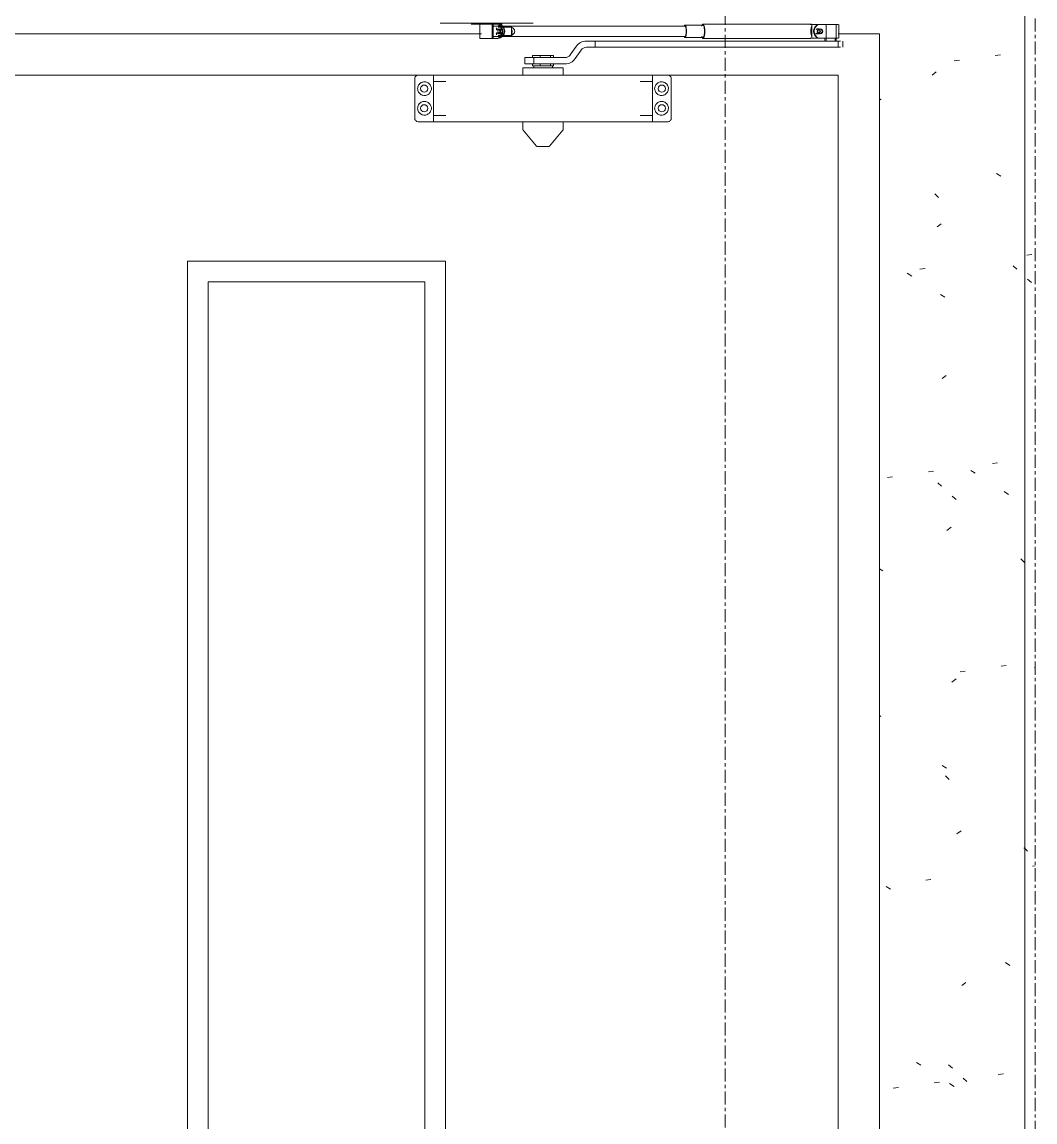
# Model space of a CAD drawing. Header units: millimetres. Extents: x 1240 to 198004, y -7796 to 35300.
# Drawn here: x 161784 to 162764, y 23747 to 24811 of the extents above; entities that cross this region are included whole.
import ezdxf

# ---------------------------------------------------------------- set-up
doc = ezdxf.new("R2010")
doc.units = ezdxf.units.MM
doc.linetypes.add('Grid Line', pattern=[22.225, 12.7, -3.175, 3.175, -3.175])
for name, color, linetype, lineweight in [('A-DOOR', 31, 'Continuous', 9), ('A-DOOR-FRAM', 31, 'Continuous', 9), ('A-WALL-PATT-4', 111, 'Continuous', 9), ('I-WALL', 2, 'Continuous', 9), ('S-GRID-1', 1, 'Grid Line', 9)]:
    doc.layers.add(name, color=color, linetype=linetype, lineweight=lineweight)
pattern_1 = [(37.5, (196301.1, 0), (-4.79953, 146.8239), [5.029, -110.795, 5.029, -124.511, -123.825]), (37.5, (196301.1, 0), (-4.79953, 146.8239), [-245.364, 5.029, -118.796]), (7.5, (196301.1, 0), (134.8574, 215.0472), [5.029, -57.455, 5.029, -99.365, -40.005]), (7.5, (196301.1, 0), (134.8574, 215.0472), [-166.878, 5.029, -34.976]), (327.5, (196207.37, 0), (237.29776, 0.4316), [5.029, -33.071, 5.029, -132.131, -179.07]), (327.5, (196207.37, 0), (237.29776, 0.4316), [-175.26, 5.029, -174.041]), (317.5, (196207.37, 0), (229.0671, 66.8792), [5.029, -14.021, 5.029, -84.887, -102.87]), (317.5, (196207.37, 0), (229.0671, 66.8792), [-108.966, 5.029, -97.841])]

# ---------------------------------------------------------------- blocks, each defined once
blk = doc.blocks.new('FD_07 - FD_07-1700x2200-CỬA ĐI 2 CÁNH-V495-TKCS_MẶT ĐỨNG NỘI KHU 2')
at = {"layer": 'A-DOOR'}
h = blk.add_hatch(dxfattribs=at)
h.set_pattern_fill('FP_43', color=256, style=0, pattern_type=2)
h.set_pattern_definition([(63.435, (1790.26, 104.33), (-0.001, 1524.001), [532.463, -2875.304]), (63.435, (266.26, 104.33), (-0.001, 1524.001), [532.463, -2875.304]), (63.435, (2519.8, 398.8), (-0.001, 1524.001), [532.463, -2875.304]), (63.435, (995.8, 398.8), (-0.001, 1524.001), [532.463, -2875.304]), (63.435, (2409.4, 294.83), (-0.001, 1524.001), [532.463, -2875.304]), (63.435, (885.4, 294.83), (-0.001, 1524.001), [532.463, -2875.304]), (63.435, (2296.8, 890.1), (-0.001, 1524.001), [258.8, -3148.965]), (63.435, (772.8, 890.1), (-0.001, 1524.001), [258.8, -3148.965]), (63.435, (2223.2, 797.95), (-0.001, 1524.001), [532.463, -2875.304]), (63.435, (699.2, 797.95), (-0.001, 1524.001), [532.463, -2875.304]), (63.435, (2236.2, 864.1), (-0.001, 1524.001), [532.463, -2875.304]), (63.435, (712.2, 864.1), (-0.001, 1524.001), [532.463, -2875.304]), (63.435, (1621.35, 573.94), (-0.001, 1524.001), [532.463, -2875.304]), (63.435, (97.35, 573.94), (-0.001, 1524.001), [532.463, -2875.304]), (63.435, (1634.34, 651.9), (-0.001, 1524.001), [532.463, -2875.304]), (63.435, (110.34, 651.9), (-0.001, 1524.001), [532.463, -2875.304]), (63.435, (1637.84, 708.1), (-0.001, 1524.001), [532.463, -2875.304]), (63.435, (113.84, 708.1), (-0.001, 1524.001), [532.463, -2875.304])])
h.paths.add_polyline_path([(-34337.4, 22800), (-34127.4, 22800), (-34127.4, 24560), (-34337.4, 24560), (-34337.4, 23010)])
for p, q in [((-34112.8, 24810.5), (-34112.4, 24810.5)), ((-34112.4, 24810.5), (-34093.1, 24810.5)), ((-34093.1, 24810.5), (-34092.8, 24810.5)), ((-34092.7, 24810.5), (-34087.5, 24810.5)), ((-34087.5, 24810.5), (-34086.4, 24810.5)), ((-34086.4, 24810.5), (-34069.9, 24810.5)), ((-34080.8, 24809.5), (-34082.8, 24809.5)), ((-34082.8, 24809.5), (-34080.8, 24809.5)), ((-34073.4, 24809.5), (-34080.8, 24809.5)), ((-34074.3, 24809.5), (-34074.3, 24795.5)), ((-34073.7, 24809.5), (-34074, 24809.5)), ((-34074, 24809.5), (-34062.5, 24809.5)), ((-34072.8, 24810.5), (-34072.8, 24809.5)), ((-34067.8, 24810.5), (-34070.3, 24810.5)), ((-34070.3, 24810.5), (-34067.8, 24810.5)), ((-34067.8, 24810.5), (-34070.3, 24810.5)), ((-34070.3, 24810.5), (-34067.8, 24810.5)), ((-34069.9, 24810.5), (-34065.7, 24810.5)), ((-34069.9, 24810.5), (-34065.7, 24810.5)), ((-34067.8, 24810.5), (-34065.3, 24810.5)), ((-34065.3, 24810.5), (-34067.8, 24810.5)), ((-34067.8, 24810.5), (-34065.3, 24810.5)), ((-34065.3, 24810.5), (-34067.8, 24810.5)), ((-34065.7, 24810.5), (-34049.2, 24810.5)), ((-34062.8, 24809.5), (-34062.8, 24810.5)), ((-34062.5, 24809.5), (-34056.9, 24809.5)), ((-34062.5, 24809.5), (-34062.5, 24795.5)), ((-33875.8, 24807.5), (-34062.2, 24807.5)), ((-34061.3, 24795.5), (-34061.3, 24809.5)), ((-34058.2, 24805.8), (-34058.2, 24803.9)), ((-34058.2, 24801), (-34058.2, 24799.2)), ((-34054.8, 24809.5), (-34056.9, 24809.5)), ((-34056.6, 24806.5), (-34051.8, 24806.5)), ((-34053.4, 24806.5), (-34056.6, 24806.5)), ((-34052.8, 24809.5), (-34054.8, 24809.5)), ((-34054.8, 24809.5), (-34052.8, 24809.5)), ((-34052.2, 24806.5), (-34053.4, 24806.5)), ((-34051.8, 24806.5), (-34050.6, 24806.5)), ((-34050.6, 24806.5), (-34043.7, 24806.5)), ((-34049.2, 24810.5), (-34048, 24810.5)), ((-34048, 24810.5), (-34042.8, 24810.5)), ((-34043.7, 24798.5), (-34043.7, 24806.5)), ((-34042.8, 24810.5), (-34042.4, 24810.5)), ((-34042.4, 24810.5), (-34023.2, 24810.5)), ((-34023.2, 24810.5), (-34022.8, 24810.5)), ((-33858.4, 24808.5), (-33875.8, 24808.5)), ((-33753.8, 24809.5), (-33858.4, 24809.5)), ((-33754.6, 24809), (-33752.9, 24809)), ((-33752.9, 24809), (-33746.1, 24809)), ((-33752.9, 24809), (-33752.9, 24796)), ((-33752.9, 24796.4), (-33752.9, 24808.6)), ((-33752.9, 24808.6), (-33752.9, 24796.4)), ((-33746.6, 24809), (-33746.1, 24809)), ((-33746.1, 24809), (-33739, 24809)), ((-33739, 24809), (-33727.4, 24809)), ((-33739, 24809), (-33739, 24796)), ((-33729.3, 24793), (-33729.3, 24809)), ((-33726.8, 24796), (-33726.8, 24809)), ((-34074, 24795.5), (-34074.3, 24795.5)), ((-34074.3, 24795.5), (-34072.6, 24795.5)), ((-34062.5, 24795.5), (-34074, 24795.5)), ((-34056.9, 24795.5), (-34062.5, 24795.5)), ((-34062.2, 24797.5), (-33875.8, 24797.5)), ((-34056.6, 24798.5), (-34053.4, 24798.5)), ((-34051.8, 24798.5), (-34056.6, 24798.5)), ((-34053.4, 24798.5), (-34052.2, 24798.5)), ((-34050.6, 24798.5), (-34051.8, 24798.5)), ((-34043.7, 24798.5), (-34050.6, 24798.5)), ((-33971.2, 24793), (-33971.2, 24793)), ((-33962.8, 24793), (-33971.2, 24793)), ((-33962.8, 24787), (-33962.8, 24793)), ((-33962.8, 24793), (-33727.4, 24793)), ((-33875.8, 24796.5), (-33858.4, 24796.5)), ((-33858.4, 24795.5), (-33753.8, 24795.5)), ((-33752.9, 24796), (-33754.6, 24796)), ((-33746.1, 24796), (-33752.9, 24796)), ((-33746.1, 24796), (-33746.6, 24796)), ((-33739, 24796), (-33746.1, 24796)), ((-33740.3, 24796), (-33740.3, 24793)), ((-33739.1, 24796.2), (-33739.1, 24793)), ((-33727.4, 24796), (-33739, 24796)), ((-33730.5, 24793), (-33730.5, 24796)), ((-33727.4, 24793), (-33725.2, 24793)), ((-33727.4, 24793), (-33727.4, 24787)), ((-33722.8, 24787), (-33722.8, 24793)), ((-34023.2, 24779), (-34015.8, 24779)), ((-34023.2, 24779), (-34023.2, 24777)), ((-34015.8, 24779), (-34005.8, 24779)), ((-34015.8, 24779), (-34015.8, 24777)), ((-34005.8, 24779), (-34003.1, 24779)), ((-34005.8, 24779), (-34005.8, 24777)), ((-34003.1, 24777), (-34003.1, 24779)), ((-33981, 24787.9), (-33986.8, 24779.6)), ((-33981.9, 24776.1), (-33976.1, 24784.4)), ((-33971.2, 24787), (-33962.8, 24787)), ((-33727.4, 24787), (-33962.8, 24787)), ((-33725.2, 24787), (-33727.4, 24787)), ((-34030.6, 24777), (-34030.6, 24771)), ((-34028.4, 24777), (-34030.6, 24777)), ((-34030.6, 24777), (-34022.1, 24777)), ((-34022.1, 24771), (-34030.6, 24771)), ((-34030.6, 24771), (-34028.4, 24771)), ((-34023.2, 24771), (-34023.2, 24769)), ((-34019.5, 24769), (-34023.2, 24769)), ((-33991.8, 24777), (-34022.1, 24777)), ((-34022.1, 24777), (-34022.1, 24771)), ((-34022.1, 24771), (-33991.8, 24771)), ((-34022.1, 24769), (-34022.1, 24767.1)), ((-34021.8, 24769), (-34022.1, 24769)), ((-34022.1, 24769), (-34021.8, 24769)), ((-34020.9, 24769), (-34021.8, 24769)), ((-34021.8, 24769), (-34020.9, 24769)), ((-34010.8, 24769), (-34019.5, 24769)), ((-34019.5, 24769), (-34015.5, 24769)), ((-34015.8, 24769), (-34019.5, 24769)), ((-34015.8, 24771), (-34015.8, 24769)), ((-34010.8, 24769), (-34015.8, 24769)), ((-34015.5, 24769), (-34006.8, 24769)), ((-34004.4, 24769), (-34010.8, 24769)), ((-34005.8, 24769), (-34010.8, 24769)), ((-34006.8, 24769), (-34004.5, 24769)), ((-34005.8, 24771), (-34005.8, 24769)), ((-34004.4, 24769), (-34005.8, 24769)), ((-34004.5, 24769), (-34004.1, 24769)), ((-34004.1, 24769), (-34004.4, 24769)), ((-34003.1, 24769), (-34004.4, 24769)), ((-34004.1, 24767.1), (-34004.1, 24769)), ((-34003.1, 24769), (-34003.1, 24771)), ((-34134.1, 24760), (-34537.4, 24760)), ((-34134.1, 24760), (-34121.9, 24760)), ((-34119.1, 24760), (-34121.9, 24760)), ((-34121.9, 24760), (-34119.9, 24760)), ((-34119.5, 24760), (-34119.2, 24760)), ((-33907.1, 24760), (-34119.1, 24760)), ((-34119.1, 24760), (-34119.1, 24759.7)), ((-34119.1, 24759.7), (-34119.1, 24751.1)), ((-34032.7, 24767), (-34032.7, 24760)), ((-34032, 24767), (-34032.7, 24767)), ((-34032.7, 24767), (-34032, 24767)), ((-34032, 24767), (-33993.6, 24767)), ((-33993.6, 24767), (-33994.3, 24767)), ((-33993.6, 24760), (-33993.6, 24767)), ((-33904.4, 24760), (-33907.1, 24760)), ((-33907.1, 24760), (-33906.8, 24760)), ((-33907.1, 24759.7), (-33907.1, 24760)), ((-33907.1, 24751.1), (-33907.1, 24759.7)), ((-33906.4, 24760), (-33904.4, 24760)), ((-33904.4, 24760), (-33892.1, 24760)), ((-33727.4, 24760), (-33892.1, 24760)), ((-33727.4, 22600), (-33727.4, 24760)), ((-34137.1, 24718), (-34137.1, 24757)), ((-34107.1, 24754), (-34119.1, 24754)), ((-34119.1, 24751.1), (-34119.1, 24749.3)), ((-34119.1, 24749.3), (-34119.1, 24725.7)), ((-33907.1, 24754), (-33919.1, 24754)), ((-33907.1, 24749.3), (-33907.1, 24751.1)), ((-33907.1, 24725.7), (-33907.1, 24749.3)), ((-33889.1, 24757), (-33889.1, 24718)), ((-34119.1, 24725.7), (-34119.1, 24723.9)), ((-33907.1, 24723.9), (-33907.1, 24725.7)), ((-34121.9, 24715), (-34134.1, 24715)), ((-34119.9, 24715), (-34121.9, 24715)), ((-34119.2, 24715), (-34119.5, 24715)), ((-34119.1, 24723.9), (-34119.1, 24715.3)), ((-34119.1, 24721), (-34107.1, 24721)), ((-34119.1, 24715.3), (-34119.1, 24715)), ((-34119.1, 24715), (-33907.1, 24715)), ((-34032.6, 24715), (-34032.6, 24707.4)), ((-33993.6, 24707.4), (-33993.6, 24715)), ((-33919.1, 24721), (-33907.1, 24721)), ((-33907.1, 24715.3), (-33907.1, 24723.9)), ((-33907.1, 24715), (-33907.1, 24715.3)), ((-33906.8, 24715), (-33907.1, 24715)), ((-33904.4, 24715), (-33906.4, 24715)), ((-33892.1, 24715), (-33904.4, 24715)), ((-34032.4, 24706.7), (-34019.4, 24691.3)), ((-34006.9, 24691.3), (-33993.9, 24706.7)), ((-34013.1, 24691), (-34013.1, 24691)), ((-34013.1, 24691), (-34013.1, 24691)), ((-34357.4, 24580), (-34107.4, 24580)), ((-34357.4, 24580), (-34357.4, 22780)), ((-34107.4, 24580), (-34107.4, 22780)), ((-34337.4, 24560), (-34337.4, 22800)), ((-34127.4, 24560), (-34337.4, 24560)), ((-34127.4, 22800), (-34127.4, 24560))]:
    blk.add_line(p, q, dxfattribs=at)
at = {"layer": 'A-DOOR', "flags": 128}
for points in [[(-34043.7, 24806.5), (-34042.8, 24806), (-34042, 24805.4), (-34041.3, 24804.7), (-34040.8, 24804), (-34040.6, 24803.3), (-34040.5, 24802.5)], [(-34040.5, 24802.5), (-34040.6, 24801.7), (-34040.8, 24801), (-34041.3, 24800.3), (-34042, 24799.6), (-34042.8, 24799), (-34043.7, 24798.5)], [(-34043.1, 24802.5), (-34043.1, 24803.3), (-34043.3, 24804), (-34043.6, 24804.7)], [(-34043.6, 24800.3), (-34043.3, 24801), (-34043.1, 24801.7), (-34043.1, 24802.5)], [(-34134.1, 24760), (-34134.8, 24759.9), (-34135.4, 24759.7), (-34136, 24759.3), (-34136.5, 24758.9), (-34136.8, 24758.3), (-34137.1, 24757.7), (-34137.1, 24757)], [(-33889.1, 24757), (-33889.2, 24757.7), (-33889.4, 24758.3), (-33889.8, 24758.9), (-33890.3, 24759.3), (-33890.8, 24759.7), (-33891.5, 24759.9), (-33892.1, 24760)], [(-34137.1, 24718), (-34137.1, 24717.3), (-34136.8, 24716.7), (-34136.5, 24716.1), (-34136, 24715.7), (-34135.4, 24715.3), (-34134.8, 24715.1), (-34134.1, 24715)], [(-33892.1, 24715), (-33891.5, 24715.1), (-33890.8, 24715.3), (-33890.3, 24715.7), (-33889.8, 24716.1), (-33889.4, 24716.7), (-33889.2, 24717.3), (-33889.1, 24718)], [(-34032.4, 24706.7), (-34032.4, 24706.7), (-34032.4, 24706.8), (-34032.5, 24706.8), (-34032.5, 24706.8), (-34032.5, 24706.9), (-34032.5, 24706.9), (-34032.5, 24707), (-34032.6, 24707), (-34032.6, 24707), (-34032.6, 24707.1), (-34032.6, 24707.1), (-34032.6, 24707.2), (-34032.6, 24707.2), (-34032.6, 24707.3), (-34032.6, 24707.3), (-34032.6, 24707.3), (-34032.6, 24707.4), (-34032.6, 24707.4)], [(-33993.6, 24707.4), (-33993.6, 24707.4), (-33993.6, 24707.3), (-33993.7, 24707.3), (-33993.7, 24707.2), (-33993.7, 24707.2), (-33993.7, 24707.1), (-33993.7, 24707.1), (-33993.7, 24707.1), (-33993.7, 24707), (-33993.7, 24707), (-33993.8, 24706.9), (-33993.8, 24706.9), (-33993.8, 24706.9), (-33993.8, 24706.8), (-33993.8, 24706.8), (-33993.9, 24706.7), (-33993.9, 24706.7), (-33993.9, 24706.7)], [(-34018.7, 24691), (-34018.8, 24691), (-34018.8, 24691), (-34018.8, 24691), (-34018.9, 24691), (-34018.9, 24691), (-34018.9, 24691), (-34019, 24691), (-34019, 24691), (-34019, 24691.1), (-34019.1, 24691.1), (-34019.1, 24691.1), (-34019.1, 24691.1), (-34019.2, 24691.1), (-34019.2, 24691.1), (-34019.2, 24691.2), (-34019.3, 24691.2), (-34019.3, 24691.2), (-34019.3, 24691.2), (-34019.3, 24691.3), (-34019.4, 24691.3), (-34019.4, 24691.3), (-34019.4, 24691.3)], [(-34013.1, 24691), (-34013.4, 24691), (-34013.6, 24691), (-34013.8, 24691), (-34014, 24691), (-34014.3, 24691), (-34014.5, 24691), (-34014.7, 24691), (-34014.9, 24691), (-34015.1, 24691), (-34015.3, 24691), (-34015.5, 24691), (-34015.7, 24691), (-34015.9, 24691), (-34016.1, 24691), (-34016.3, 24691), (-34016.5, 24691), (-34016.6, 24691), (-34016.8, 24691), (-34017, 24691), (-34017.1, 24691), (-34017.3, 24691), (-34017.4, 24691), (-34017.6, 24691), (-34017.7, 24691), (-34017.8, 24691), (-34018, 24691), (-34018.1, 24691), (-34018.2, 24691), (-34018.3, 24691), (-34018.3, 24691), (-34018.4, 24691), (-34018.5, 24691), (-34018.5, 24691), (-34018.6, 24691), (-34018.6, 24691), (-34018.7, 24691), (-34018.7, 24691), (-34018.7, 24691), (-34018.7, 24691)], [(-34018.7, 24691), (-34018.7, 24691), (-34018.7, 24691), (-34018.7, 24691), (-34018.6, 24691), (-34018.6, 24691), (-34018.6, 24691), (-34018.5, 24691), (-34018.4, 24691), (-34018.4, 24691), (-34018.3, 24691), (-34018.2, 24691), (-34018.1, 24691), (-34018, 24691), (-34017.9, 24691), (-34017.7, 24691), (-34017.6, 24691), (-34017.5, 24691), (-34017.3, 24691), (-34017.2, 24691), (-34017, 24691), (-34016.9, 24691), (-34016.7, 24691), (-34016.5, 24691), (-34016.3, 24691), (-34016.2, 24691), (-34016, 24691), (-34015.8, 24691), (-34015.6, 24691), (-34015.4, 24691), (-34015.2, 24691), (-34015, 24691), (-34014.7, 24691), (-34014.5, 24691), (-34014.3, 24691), (-34014.1, 24691), (-34013.9, 24691), (-34013.6, 24691), (-34013.4, 24691), (-34013.2, 24691), (-34013.1, 24691)], [(-34013.1, 24691), (-34012.9, 24691), (-34012.7, 24691), (-34012.5, 24691), (-34012.3, 24691), (-34012, 24691), (-34011.8, 24691), (-34011.6, 24691), (-34011.4, 24691), (-34011.2, 24691), (-34011, 24691), (-34010.8, 24691), (-34010.6, 24691), (-34010.4, 24691), (-34010.2, 24691), (-34010, 24691), (-34009.8, 24691), (-34009.6, 24691), (-34009.5, 24691), (-34009.3, 24691), (-34009.1, 24691), (-34009, 24691), (-34008.8, 24691), (-34008.7, 24691), (-34008.6, 24691), (-34008.5, 24691), (-34008.3, 24691), (-34008.2, 24691), (-34008.1, 24691), (-34008, 24691), (-34007.9, 24691), (-34007.9, 24691), (-34007.8, 24691), (-34007.7, 24691), (-34007.7, 24691), (-34007.7, 24691), (-34007.6, 24691), (-34007.6, 24691), (-34007.6, 24691), (-34007.6, 24691)], [(-34007.6, 24691), (-34007.6, 24691), (-34007.6, 24691), (-34007.6, 24691), (-34007.6, 24691), (-34007.7, 24691), (-34007.7, 24691), (-34007.8, 24691), (-34007.9, 24691), (-34007.9, 24691), (-34008, 24691), (-34008.1, 24691), (-34008.2, 24691), (-34008.3, 24691), (-34008.4, 24691), (-34008.5, 24691), (-34008.7, 24691), (-34008.8, 24691), (-34009, 24691), (-34009.1, 24691), (-34009.3, 24691), (-34009.4, 24691), (-34009.6, 24691), (-34009.8, 24691), (-34009.9, 24691), (-34010.1, 24691), (-34010.3, 24691), (-34010.5, 24691), (-34010.7, 24691), (-34010.9, 24691), (-34011.1, 24691), (-34011.3, 24691), (-34011.5, 24691), (-34011.8, 24691), (-34012, 24691), (-34012.2, 24691), (-34012.4, 24691), (-34012.6, 24691), (-34012.9, 24691), (-34013.1, 24691), (-34013.1, 24691)], [(-34006.9, 24691.3), (-34006.9, 24691.3), (-34006.9, 24691.3), (-34006.9, 24691.2), (-34007, 24691.2), (-34007, 24691.2), (-34007, 24691.2), (-34007.1, 24691.2), (-34007.1, 24691.1), (-34007.1, 24691.1), (-34007.2, 24691.1), (-34007.2, 24691.1), (-34007.2, 24691.1), (-34007.3, 24691.1), (-34007.3, 24691), (-34007.3, 24691), (-34007.4, 24691), (-34007.4, 24691), (-34007.4, 24691), (-34007.5, 24691), (-34007.5, 24691), (-34007.5, 24691), (-34007.6, 24691)]]:
    blk.add_lwpolyline(points, dxfattribs=at)
at = {"layer": 'A-DOOR'}
for centre, start, end in [((-34128.1, 24747), 0, 180), ((-34128.1, 24747), 180, 0), ((-33898.1, 24747), 0, 180), ((-33898.1, 24747), 180, 0), ((-34128.1, 24728), 0, 180), ((-34128.1, 24728), 180, 0), ((-33898.1, 24728), 0, 180), ((-33898.1, 24728), 180, 0)]:
    blk.add_arc(centre, 3.5, start, end, dxfattribs=at)
for centre, major_axis, ratio, start_param, end_param in [((-34057.3, 24802.5), (0, 2.5), 0.965835, 0.261799, 0.523599), ((-34057.3, 24802.5), (0, 2.5), 0.965835, 2.617994, 2.879793), ((-34056.7, 24802.5), (0, 2.5), 0.965835, 0.261799, 0.523599), ((-34056.7, 24802.5), (0, 2.5), 0.965835, 0.261799, 0.523599), ((-34056.7, 24802.5), (0, 2.5), 0.965835, 2.617994, 2.879793), ((-34056.7, 24802.5), (0, 2.5), 0.965835, 2.617994, 2.879793), ((-34059, 24802.5), (0, 5), 0.259156, 4.942493, 5.172597), ((-34059, 24802.5), (0, 5), 0.259156, 4.252181, 4.482285), ((-34055.2, 24802.5), (0, 2.5), 0.965835, 0.785398, 1.047198), ((-34055.2, 24802.5), (0, 2.5), 0.965835, 0.785398, 1.047198), ((-34055.2, 24802.5), (0, 2.5), 0.965835, 2.094395, 2.356194), ((-34055.2, 24802.5), (0, 2.5), 0.965835, 2.094395, 2.356194), ((-34054.6, 24802.5), (0, 2.5), 0.965835, 4.712389, 7.853982), ((-34054.6, 24802.5), (0, 2.5), 0.965835, 1.570796, 4.712389), ((-34056.9, 24802.5), (0, 7), 0.965835, 4.712389, 6.283185), ((-34056.9, 24802.5), (0, 7), 0.965835, 3.141593, 4.712389), ((-34055.2, 24802.5), (0, 2.5), 0.965835, 4.712389, 6.806784), ((-34055.2, 24802.5), (0, 2.5), 0.965835, 4.712389, 6.806784), ((-34055.2, 24802.5), (0, 2.5), 0.965835, 2.617994, 4.712389), ((-34055.2, 24802.5), (0, 2.5), 0.965835, 2.617994, 4.712389), ((-34059.5, 24802.5), (0, 7), 0.965835, 4.712389, 5.759587), ((-34056.7, 24802.5), (0, 2.5), 0.965835, 4.712389, 6.021386), ((-34056.7, 24802.5), (0, 2.5), 0.965835, 4.712389, 6.021386), ((-34057.3, 24802.5), (0, 2.5), 0.965835, 4.712389, 5.759587), ((-34056.7, 24802.5), (0, 2.5), 0.965835, 3.403392, 4.712389), ((-34059.5, 24802.5), (0, 7), 0.965835, 3.665191, 4.712389), ((-34057.3, 24802.5), (0, 2.5), 0.965835, 3.665191, 4.712389), ((-34056.7, 24802.5), (0, 2.5), 0.965835, 3.403392, 4.712389), ((-34057.4, 24802.5), (0, 7), 0.965835, 4.712389, 6.021386), ((-34058.9, 24802.5), (0, 7), 0.965835, 4.974188, 5.759587), ((-34057.4, 24802.5), (0, 7), 0.965835, 3.403392, 4.712389), ((-34058.9, 24802.5), (0, 7), 0.965835, 3.665191, 4.45059), ((-33875.8, 24802.5), (0, 6), 0.259156, 4.712389, 6.806784), ((-33875.8, 24802.5), (0, 6), 0.259156, 2.617994, 4.712389), ((-33875.8, 24802.5), (0, 5), 0.259156, 4.712389, 6.283185), ((-33875.8, 24802.5), (0, 5), 0.259156, 3.141593, 4.712389), ((-33858.4, 24802.5), (0, 7), 0.259156, 4.712389, 7.068583), ((-33858.4, 24802.5), (0, 7), 0.259156, 2.356194, 4.712389), ((-33858.4, 24802.5), (0, 6), 0.259156, 4.712389, 6.806784), ((-33858.4, 24802.5), (0, 6), 0.259156, 2.617994, 4.712389), ((-33753.8, 24802.5), (0, 7), 0.259156, 5.776005, 6.283185), ((-33744.7, 24802.5), (0, 6.79), 0.965835, 0.291061, 1.570796), ((-33744.7, 24802.5), (0, 6.79), 0.965835, 1.570796, 2.850532), ((-33744.2, 24802.5), (0, 6.79), 0.965835, 0.291061, 1.570796), ((-33744.2, 24802.5), (0, 6.79), 0.965835, 1.570796, 2.850532), ((-33747.2, 24802.5), (0, 2.5), 0.965835, 4.712389, 7.068583), ((-33747.1, 24802.5), (0, 2.5), 0.965835, 4.712389, 7.068583), ((-33747.7, 24802.5), (0, 2.5), 0.965835, 4.712389, 6.806784), ((-33747.2, 24802.5), (0, 2.5), 0.965835, 2.356194, 4.712389), ((-33747.7, 24802.5), (0, 2.5), 0.965835, 2.617994, 4.712389), ((-33747.1, 24802.5), (0, 2.5), 0.965835, 2.356194, 4.712389), ((-33745.4, 24802.5), (0, 2.5), 0.965835, 4.712389, 7.853982), ((-33745.4, 24802.5), (0, 2.5), 0.965835, 4.712389, 7.853982), ((-33745.4, 24802.5), (0, 2.5), 0.965835, 1.570796, 4.712389), ((-33745.4, 24802.5), (0, 2.5), 0.965835, 1.570796, 4.712389), ((-33744.8, 24802.5), (0, 2.5), 0.965835, 4.712389, 7.853982), ((-33744.8, 24802.5), (0, 2.5), 0.965835, 1.570796, 4.712389), ((-33971.2, 24781), (0, 12), 1, 0, 0.959931), ((-33753.8, 24802.5), (0, 7), 0.259156, 3.141593, 3.648773), ((-33991.8, 24783), (0, 6), 1, 3.141593, 4.101524), ((-33971.2, 24781), (0, 6), 1, 0, 0.959931), ((-33991.8, 24783), (0, 12), 1, 3.141593, 4.101524)]:
    blk.add_ellipse(centre, major_axis=major_axis, ratio=ratio, start_param=start_param, end_param=end_param, dxfattribs=at)
for points, knots in [([(-33754, 24802.5), (-33754, 24802.8), (-33754, 24803.2), (-33753.9, 24803.7), (-33753.9, 24804), (-33753.8, 24804.4), (-33753.7, 24804.8), (-33753.7, 24805), (-33753.6, 24805.3), (-33753.6, 24805.4), (-33753.5, 24805.6), (-33753.5, 24805.8), (-33753.4, 24806.1), (-33753.3, 24806.3), (-33753.3, 24806.5), (-33753.2, 24806.7), (-33753.2, 24806.8), (-33753.2, 24807), (-33753.1, 24807.3), (-33753, 24807.5), (-33753, 24807.8), (-33752.9, 24808.2), (-33752.9, 24808.5), (-33752.9, 24808.6)], [0, 0, 0, 0, 0.1, 0.15, 0.2, 0.25, 0.3, 0.35, 0.375, 0.4, 0.425, 0.45, 0.5, 0.55, 0.575, 0.6, 0.625, 0.65, 0.7, 0.75, 0.8, 0.9, 1, 1, 1, 1]), ([(-33752.9, 24796.4), (-33752.9, 24796.5), (-33752.9, 24796.8), (-33753, 24797.2), (-33753, 24797.5), (-33753.1, 24797.7), (-33753.2, 24798), (-33753.2, 24798.2), (-33753.2, 24798.3), (-33753.3, 24798.5), (-33753.3, 24798.7), (-33753.4, 24798.9), (-33753.5, 24799.2), (-33753.5, 24799.4), (-33753.6, 24799.6), (-33753.6, 24799.7), (-33753.7, 24800), (-33753.7, 24800.2), (-33753.8, 24800.6), (-33753.9, 24801), (-33753.9, 24801.3), (-33754, 24801.8), (-33754, 24802.2), (-33754, 24802.5)], [0, 0, 0, 0, 0.1, 0.2, 0.25, 0.3, 0.35, 0.375, 0.4, 0.425, 0.45, 0.5, 0.55, 0.575, 0.6, 0.625, 0.65, 0.7, 0.75, 0.8, 0.85, 0.9, 1, 1, 1, 1]), ([(-34134.5, 24747), (-34134.5, 24748.2), (-34134, 24750), (-34132.5, 24751.9), (-34131, 24752.9), (-34129.4, 24753.5), (-34127.6, 24753.7), (-34125.8, 24753.4), (-34124.2, 24752.6), (-34122.8, 24751.4), (-34122.2, 24750.4), (-34121.9, 24749.9)], [0, 0, 0, 0, 0.2, 0.3, 0.4, 0.5, 0.6, 0.7, 0.8, 0.9, 1, 1, 1, 1]), ([(-34121.9, 24744.1), (-34122.4, 24743), (-34123.6, 24741.7), (-34125.8, 24740.6), (-34127.6, 24740.3), (-34129.4, 24740.5), (-34131, 24741.1), (-34132.5, 24742.1), (-34133.6, 24743.5), (-34134.4, 24745.2), (-34134.5, 24746.4), (-34134.5, 24747)], [0, 0, 0, 0, 0.2, 0.3, 0.4, 0.5, 0.6, 0.7, 0.8, 0.9, 1, 1, 1, 1]), ([(-33904.4, 24749.9), (-33903.9, 24751), (-33902.7, 24752.3), (-33900.5, 24753.4), (-33898.7, 24753.7), (-33896.9, 24753.5), (-33895.2, 24752.9), (-33893.8, 24751.9), (-33892.7, 24750.5), (-33891.9, 24748.8), (-33891.8, 24747.6), (-33891.8, 24747)], [0, 0, 0, 0, 0.2, 0.3, 0.4, 0.5, 0.6, 0.7, 0.8, 0.9, 1, 1, 1, 1]), ([(-33891.8, 24747), (-33891.8, 24745.8), (-33892.3, 24744), (-33893.8, 24742.1), (-33895.2, 24741.1), (-33896.9, 24740.5), (-33898.7, 24740.3), (-33900.5, 24740.6), (-33902.1, 24741.4), (-33903.5, 24742.6), (-33904.1, 24743.6), (-33904.4, 24744.1)], [0, 0, 0, 0, 0.2, 0.3, 0.4, 0.5, 0.6, 0.7, 0.8, 0.9, 1, 1, 1, 1]), ([(-34134.5, 24728), (-34134.5, 24729.2), (-34134, 24731), (-34132.5, 24732.9), (-34131, 24733.9), (-34129.4, 24734.5), (-34127.6, 24734.7), (-34125.8, 24734.4), (-34124.2, 24733.6), (-34122.8, 24732.4), (-34122.2, 24731.4), (-34121.9, 24730.9)], [0, 0, 0, 0, 0.2, 0.3, 0.4, 0.5, 0.6, 0.7, 0.8, 0.9, 1, 1, 1, 1]), ([(-34121.9, 24725.1), (-34122.4, 24724), (-34123.6, 24722.7), (-34125.8, 24721.6), (-34127.6, 24721.3), (-34129.4, 24721.5), (-34131, 24722.1), (-34132.5, 24723.1), (-34133.6, 24724.5), (-34134.4, 24726.2), (-34134.5, 24727.4), (-34134.5, 24728)], [0, 0, 0, 0, 0.2, 0.3, 0.4, 0.5, 0.6, 0.7, 0.8, 0.9, 1, 1, 1, 1]), ([(-33904.4, 24730.9), (-33903.9, 24732), (-33902.7, 24733.3), (-33900.5, 24734.4), (-33898.7, 24734.7), (-33896.9, 24734.5), (-33895.2, 24733.9), (-33893.8, 24732.9), (-33892.7, 24731.5), (-33891.9, 24729.8), (-33891.8, 24728.6), (-33891.8, 24728)], [0, 0, 0, 0, 0.2, 0.3, 0.4, 0.5, 0.6, 0.7, 0.8, 0.9, 1, 1, 1, 1]), ([(-33891.8, 24728), (-33891.8, 24726.8), (-33892.3, 24725), (-33893.8, 24723.1), (-33895.2, 24722.1), (-33896.9, 24721.5), (-33898.7, 24721.3), (-33900.5, 24721.6), (-33902.1, 24722.4), (-33903.5, 24723.6), (-33904.1, 24724.6), (-33904.4, 24725.1)], [0, 0, 0, 0, 0.2, 0.3, 0.4, 0.5, 0.6, 0.7, 0.8, 0.9, 1, 1, 1, 1])]:
    blk.add_open_spline(points, degree=3, knots=knots, dxfattribs=at)
for points in [[(-34121.9, 24749.9), (-34121.7, 24749.4), (-34121.3, 24748.5), (-34121.2, 24747.5), (-34121.2, 24747)], [(-34121.2, 24747), (-34121.2, 24746.5), (-34121.3, 24745.5), (-34121.7, 24744.6), (-34121.9, 24744.1)], [(-33905.1, 24747), (-33905.1, 24747.5), (-33905, 24748.5), (-33904.6, 24749.4), (-33904.4, 24749.9)], [(-33904.4, 24744.1), (-33904.6, 24744.6), (-33905, 24745.5), (-33905.1, 24746.5), (-33905.1, 24747)], [(-34121.9, 24730.9), (-34121.7, 24730.4), (-34121.3, 24729.5), (-34121.2, 24728.5), (-34121.2, 24728)], [(-34121.2, 24728), (-34121.2, 24727.5), (-34121.3, 24726.5), (-34121.7, 24725.6), (-34121.9, 24725.1)], [(-33905.1, 24728), (-33905.1, 24728.5), (-33905, 24729.5), (-33904.6, 24730.4), (-33904.4, 24730.9)], [(-33904.4, 24725.1), (-33904.6, 24725.6), (-33905, 24726.5), (-33905.1, 24727.5), (-33905.1, 24728)]]:
    blk.add_open_spline(points, degree=3, dxfattribs=at)
at = {"layer": 'A-DOOR-FRAM'}
for p, q in [((-34940.6, 24760), (-34134.1, 24760)), ((-34121.9, 24760), (-34119.1, 24760)), ((-33907.1, 24760), (-33904.4, 24760)), ((-33892.1, 24760), (-33727.4, 24760)), ((-33727.4, 22600), (-33727.4, 24760))]:
    blk.add_line(p, q, dxfattribs=at)

msp = doc.modelspace()

# ---------------------------------------------------------------- hatches: boundary and pattern name
at = {"layer": 'A-WALL-PATT-4'}
h = msp.add_hatch(dxfattribs=at)
h.set_pattern_fill('FP_38', color=256, style=0, pattern_type=2)
h.set_pattern_definition([(50, (196301.1, 0), (1093.104, -95.634), [114.3, -1257.3]), (355, (196301.1, 0), (-211.457, 1146.34), [91.44, -1005.84]), (100.451, (196392.2, -8), (881.656, 1050.7), [97.14, -1068.54]), (46.184, (196301.1, 304.8), (1626.475, -252.257), [171.45, -1885.95]), (96.636, (196436.6, 283.8), (1424.416, 1484.565), [145.71, -1602.81]), (351.184, (196301.1, 304.8), (1424.43, 1484.55), [137.16, -1508.76]), (21, (196453.5, 228.6), (909.686, -613.591), [114.3, -1257.3]), (326, (196453.5, 228.6), (370.812, 1105.13), [91.44, -1005.84]), (71.451, (196529.3, 177.5), (1280.503, 491.528), [97.14, -1068.54]), (37.5, (196301.1, 0), (18.5313, 507.3303), [50.292, -943.356, 50.292, -970.788, -1009.65]), (37.5, (196301.1, 0), (18.5313, 507.3303), [-2014.728, 50.292, -959.358]), (7.5, (196301.1, 0), (400.918, 601.0836), [50.292, -531.876, 50.292, -920.496, -384.81]), (7.5, (196301.1, 0), (400.918, 601.0836), [-1552.956, 50.292, -334.518]), (327.5, (195961.25, 0), (813.545, -34.3737), [50.292, -330.708, 50.292, -1138.428, -1577.34]), (327.5, (195961.25, 0), (813.545, -34.3737), [-1569.72, 50.292, -1527.048]), (317.5, (195808.85, 0), (888.775, 152.56), [50.292, -445.008, 50.292, -739.14, -1120.14]), (317.5, (195808.85, 0), (888.775, 152.56), [-1284.732, 50.292, -1069.848])])
h.paths.add_polyline_path([(161270.1, 24806.5), (161266.9, 24803.3), (161268, 24800), (161270.1, 24801.7), (161270.1, 24806)])
h.paths.add_polyline_path([(162548.2, 24809), (162553.3, 24802.5), (162553.3, 24800), (162557.4, 24801), (162557.4, 24804), (162556.3, 24805.3), (162554.6, 24805.6), (162548.9, 24808.6)])
h.paths.add_polyline_path([(160913.7, 22600), (160913.7, 24800), (160953.7, 24801), (160954.6, 24809), (161083.5, 24807.4), (161084.8, 24807.7), (161100.9, 24806), (161102.2, 24807.5), (161277.3, 24806), (161278.4, 24801.2), (161279.1, 24800), (161284, 24801.7), (161283.4, 24802.5), (161282.7, 24804.3), (161282.7, 24809.5), (161275.5, 24810.5), (161275.5, 24813.5), (161312.7, 24813.5), (161312.7, 24810.5), (161299.8, 24809.5), (161299.8, 24800), (162228.1, 24801.7), (162227.7, 24809.5), (162214.7, 24810.5), (162214.7, 24813.5), (162251.9, 24813.5), (162251.9, 24810.5), (162244.2, 24809.5), (162244, 24804.9), (162242.8, 24804.2), (162243, 24801.2), (162244.7, 24800.7), (162244.7, 24800), (162248.8, 24801.7), (162248.4, 24802.5), (162250.5, 24806.5), (162426.4, 24805), (162426.8, 24807.7), (162443.8, 24806.7), (162444.3, 24809.5), (162573.8, 24807.8), (162573.8, 24800), (162613.7, 24800), (162613.7, 22600), (162754.2, 22600), (162754.2, 25100), (160773.7, 25100), (160773.7, 22600)])
h.paths.add_polyline_path([(160969.4, 24800), (160975.4, 24801), (160974.2, 24802.5), (160976.9, 24807.8), (160970.1, 24804), (160970.1, 24801), (160969.7, 24800.3)])
h.paths.add_polyline_path([(162257.4, 24800), (162260.5, 24801.7), (162259.5, 24805), (162257.4, 24806), (162257.4, 24800.3)])
h.paths.add_polyline_path([(162277.9, 24810.5), (162258.7, 24810.5), (162260.3, 24813.5), (162277.9, 24813.5)])
h.paths.add_polyline_path([(162213.6, 24810.5), (162208.4, 24810.5), (162208.4, 24813.5), (162213.6, 24813.5)])
h.paths.add_polyline_path([(161338.7, 24810.5), (161319.5, 24810.5), (161319.5, 24813.5), (161338.7, 24813.5)])
h.paths.add_polyline_path([(162258.3, 24810.5), (162253.1, 24810.5), (162253.1, 24813.5), (162258.3, 24813.5)])
h.paths.add_polyline_path([(161269.2, 24810.5), (161270.1, 24813.5), (161274.4, 24813.5), (161274.4, 24810.5), (161270.1, 24810.5)])
h.paths.add_polyline_path([(162204, 24810.5), (162188.7, 24810.5), (162188.7, 24813.5), (162208, 24813.5), (162208, 24810.5)])
h.paths.add_polyline_path([(161268.8, 24810.5), (161249.5, 24810.5), (161249.5, 24813.5), (161268.8, 24813.5)])
h.paths.add_polyline_path([(161319.1, 24810.5), (161313.9, 24810.5), (161313.9, 24813.5), (161319.1, 24813.5)])
h.paths.add_polyline_path([(161292, 24810.5), (161296.3, 24810.5), (161296.3, 24812.5), (161292, 24812.5)])
h.paths.add_polyline_path([(162235.4, 24810.5), (162235.4, 24812.5), (162231.2, 24812.5), (162231.2, 24810.5)])
h.paths.add_polyline_path([(162077.1, 25150), (162754.2, 25150), (162754.2, 25500), (160773.7, 25500), (160773.7, 25150), (161884.1, 25150)])
h.paths.add_polyline_path([(160804.4, 25980), (162754.2, 25980), (162754.2, 26000), (160773.7, 26000), (160773.7, 25980), (160776.1, 25980)])
h = msp.add_hatch(dxfattribs=at)
h.set_pattern_fill('FP_39', color=256, style=0, pattern_type=2)
h.set_pattern_definition(pattern_1)
h.paths.add_polyline_path([(161270.1, 24806.5), (161266.9, 24803.3), (161268, 24800), (161270.1, 24801.7), (161270.1, 24806)])
h.paths.add_polyline_path([(162548.2, 24809), (162553.3, 24802.5), (162553.3, 24800), (162557.4, 24801), (162557.4, 24804), (162556.3, 24805.3), (162554.6, 24805.6), (162548.9, 24808.6)])
h.paths.add_polyline_path([(160913.7, 22600), (160913.7, 24800), (160953.7, 24801), (160954.6, 24809), (161083.5, 24807.4), (161084.8, 24807.7), (161100.9, 24806), (161102.2, 24807.5), (161277.3, 24806), (161278.4, 24801.2), (161279.1, 24800), (161284, 24801.7), (161283.4, 24802.5), (161282.7, 24804.3), (161282.7, 24809.5), (161275.5, 24810.5), (161275.5, 24813.5), (161312.7, 24813.5), (161312.7, 24810.5), (161299.8, 24809.5), (161299.8, 24800), (162228.1, 24801.7), (162227.7, 24809.5), (162214.7, 24810.5), (162214.7, 24813.5), (162251.9, 24813.5), (162251.9, 24810.5), (162244.2, 24809.5), (162244, 24804.9), (162242.8, 24804.2), (162243, 24801.2), (162244.7, 24800.7), (162244.7, 24800), (162248.8, 24801.7), (162248.4, 24802.5), (162250.5, 24806.5), (162426.4, 24805), (162426.8, 24807.7), (162443.8, 24806.7), (162444.3, 24809.5), (162573.8, 24807.8), (162573.8, 24800), (162613.7, 24800), (162613.7, 22600), (162754.2, 22600), (162754.2, 25100), (160773.7, 25100), (160773.7, 22600)])
h.paths.add_polyline_path([(160969.4, 24800), (160975.4, 24801), (160974.2, 24802.5), (160976.9, 24807.8), (160970.1, 24804), (160970.1, 24801), (160969.7, 24800.3)])
h.paths.add_polyline_path([(162257.4, 24800), (162260.5, 24801.7), (162259.5, 24805), (162257.4, 24806), (162257.4, 24800.3)])
h.paths.add_polyline_path([(162277.9, 24810.5), (162258.7, 24810.5), (162260.3, 24813.5), (162277.9, 24813.5)])
h.paths.add_polyline_path([(162213.6, 24810.5), (162208.4, 24810.5), (162208.4, 24813.5), (162213.6, 24813.5)])
h.paths.add_polyline_path([(161338.7, 24810.5), (161319.5, 24810.5), (161319.5, 24813.5), (161338.7, 24813.5)])
h.paths.add_polyline_path([(162258.3, 24810.5), (162253.1, 24810.5), (162253.1, 24813.5), (162258.3, 24813.5)])
h.paths.add_polyline_path([(161269.2, 24810.5), (161270.1, 24813.5), (161274.4, 24813.5), (161274.4, 24810.5), (161270.1, 24810.5)])
h.paths.add_polyline_path([(162204, 24810.5), (162188.7, 24810.5), (162188.7, 24813.5), (162208, 24813.5), (162208, 24810.5)])
h.paths.add_polyline_path([(161268.8, 24810.5), (161249.5, 24810.5), (161249.5, 24813.5), (161268.8, 24813.5)])
h.paths.add_polyline_path([(161319.1, 24810.5), (161313.9, 24810.5), (161313.9, 24813.5), (161319.1, 24813.5)])
h.paths.add_polyline_path([(161292, 24810.5), (161296.3, 24810.5), (161296.3, 24812.5), (161292, 24812.5)])
h.paths.add_polyline_path([(162235.4, 24810.5), (162235.4, 24812.5), (162231.2, 24812.5), (162231.2, 24810.5)])
h.paths.add_polyline_path([(162077.1, 25150), (162754.2, 25150), (162754.2, 25500), (160773.7, 25500), (160773.7, 25150), (161884.1, 25150)])
h.paths.add_polyline_path([(160804.4, 25980), (162754.2, 25980), (162754.2, 26000), (160773.7, 26000), (160773.7, 25980), (160776.1, 25980)])
h = msp.add_hatch(dxfattribs=at)
h.set_pattern_fill('FP_39', color=256, style=0, pattern_type=2)
h.set_pattern_definition(pattern_1)
h.paths.add_polyline_path([(162754.2, 22600), (162764.2, 22600), (162764.2, 25100), (162754.2, 25100), (162754.2, 23491.5)])
h.paths.add_polyline_path([(162754.2, 25150), (162764.2, 25150), (162764.2, 25500), (162754.2, 25500), (162754.2, 25192.3)])
h.paths.add_polyline_path([(162754.2, 25980), (162764.2, 25980), (162764.2, 26000), (162754.2, 26000)])

# ---------------------------------------------------------------- linework, layer by layer
at = {"layer": 'I-WALL'}
for p, q in [((162754.2, 22600), (162754.2, 25100)), ((161299, 24800), (162228.5, 24800)), ((162244.7, 24800), (162249.7, 24800)), ((162257.4, 24800), (162259.5, 24800)), ((162551.3, 24800), (162554.9, 24800)), ((162573.5, 24800), (162613.7, 24800)), ((162613.7, 24800), (162613.7, 22600))]:
    msp.add_line(p, q, dxfattribs=at)
at = {"layer": 'S-GRID-1'}
for p, q in [((162464.2, 5.5), (162464.2, 30542.5)), ((162764.2, 1910.5), (162764.2, 30542.5))]:
    msp.add_line(p, q, dxfattribs=at)

# ---------------------------------------------------------------- block references
at = {"layer": 'A-DOOR'}
msp.add_blockref('FD_07 - FD_07-1700x2200-CỬA ĐI 2 CÁNH-V495-TKCS_MẶT ĐỨNG NỘI KHU 2', (196301.1, 0), dxfattribs=at)

doc.saveas('drawing.dxf')
